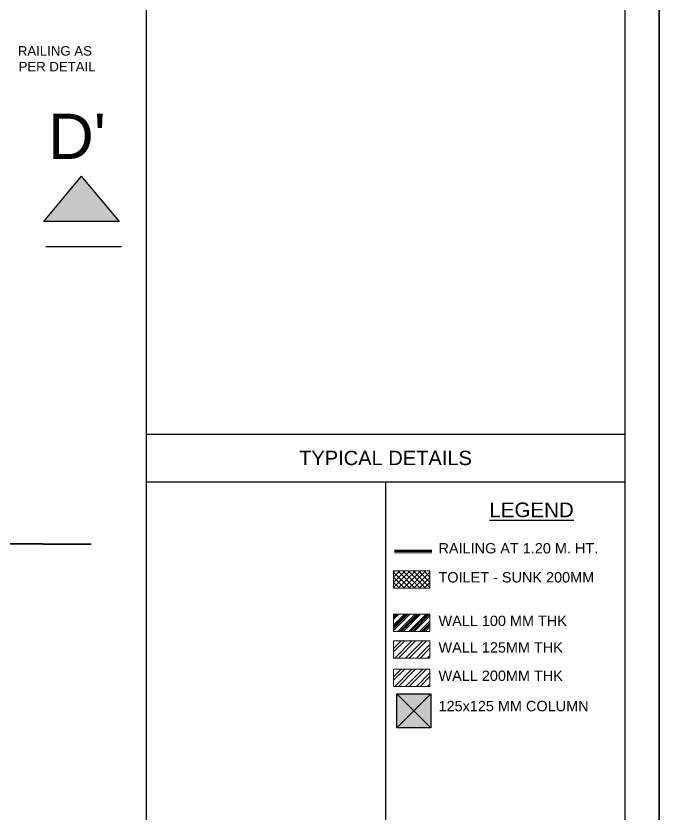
# Model space of a CAD drawing. Header units: metres. Extents: x 494 to 1845, y -666 to 1061.
# Drawn here: x 1548.59 to 1557.11, y 267.43 to 278 of the extents above; entities that cross this region are included whole.
import ezdxf
from ezdxf.enums import TextEntityAlignment as Align

# ---------------------------------------------------------------- set-up
doc = ezdxf.new("R2010")
doc.units = ezdxf.units.M
doc.header["$MEASUREMENT"] = 0
doc.linetypes.add('1', pattern=[0])
doc.linetypes.add('DASHDOTX2', pattern=[2, 1, -0.5, 0, -0.5])
for name, color, linetype, lineweight in [('01 WALL', 7, 'Continuous', 25), ('_B', 253, 'Continuous', 5), ('A-Wall Hatch', 8, 'Continuous', 9), ('ARCHITECTURAL COMMENTS', 2, 'Continuous', 30), ('VDA-HATCH', 8, 'Continuous', 9), ('VDA-RAILING', 25, 'Continuous', 5), ('VDA-WALL', 250, 'Continuous', 25)]:
    doc.layers.add(name, color=color, linetype=linetype, lineweight=lineweight)
for name, color, linetype in [('PLOT - SURVEY', 1, '1'), ('SHEET', 7, 'Continuous'), ('VDA_RAILING NOTE', 4, '1')]:
    doc.layers.add(name, color=color, linetype=linetype)
doc.styles.add('arial', font='arial.ttf', dxfattribs={"height": 0.3})
doc.styles.add('NAME PLATE', font='arial.ttf')
doc.styles.get("Standard").update_dxf_attribs({"font": 'arial.ttf'})

# ---------------------------------------------------------------- blocks, each defined once
blk = doc.blocks.new('zw$ADB1')
at = {"linetype": 'DASHDOTX2', "lineweight": 30}
blk.add_hatch(color=1, dxfattribs=at).paths.add_polyline_path([(0, 0), (0.5, 0.6), (1, 0)])
at = {"color": 1, "linetype": 'DASHDOTX2', "lineweight": 30}
for p, q in [((0, 0), (0.5, 0.6)), ((1, 0), (0.5, 0.6)), ((0, 0), (1, 0))]:
    blk.add_line(p, q, dxfattribs=at)
blk = doc.blocks.new('SADFASDFS')
at = {"color": 1, "linetype": 'DASHDOTX2', "lineweight": 30}
blk.add_line((64.852, 0.857), (-0.985, 0.857), dxfattribs=at)
at = {"color": 1, "linetype": 'DASHDOTX2', "lineweight": 30, "xscale": -1}
blk.add_blockref('zw$ADB1', (64.825, 1.194), dxfattribs=at)
at = {"insert": (64.646, 2.623), "char_height": 0.6, "width": 1.06935, "attachment_point": 3, "style": 'arial'}
blk.add_mtext("{\\C1;D'}", dxfattribs=at)
blk = doc.blocks.new('DAFASDFDFA')
h = blk.add_hatch(color=5)
h.dxf.hatch_style = 1
h.paths.add_polyline_path([(-1.584, 27.079), (-1.088, 27.079), (-1.088, 26.583), (-1.584, 26.583)])
at = {"layer": 'A-Wall Hatch', "linetype": 'Continuous', "lineweight": 5}
h = blk.add_hatch(dxfattribs=at)
h.set_pattern_fill('ANSI32', color=256, scale=0.298667)
h.set_pattern_definition([(45, (2.023, 27.02112), (-0.079196, 0.079196), []), (45, (2.0758, 27.02112), (-0.079196, 0.079196), [])])
h.paths.add_polyline_path([(-1.631, 27.853), (-1.631, 27.601), (-1.101, 27.601), (-1.101, 27.853)])
h = blk.add_hatch(dxfattribs=at)
h.set_pattern_fill('ANSI32', color=256, scale=0.298667)
h.set_pattern_definition([(45, (2.023, 26.60672), (-0.079196, 0.079196), []), (45, (2.0758, 26.60672), (-0.079196, 0.079196), [])])
h.paths.add_polyline_path([(-1.631, 27.438), (-1.631, 27.187), (-1.101, 27.187), (-1.101, 27.438)])
at = {"layer": 'VDA-HATCH'}
h = blk.add_hatch(dxfattribs=at)
h.set_pattern_fill('ANSI37', color=43, scale=0.43008, angle=90)
h.set_pattern_definition([(135, (-17781.6442, 2717.584714), (-0.03801404248, -0.03801404248), []), (225, (-17781.6442, 2717.584714), (0.03801404248, -0.03801404248), [])])
h.paths.add_polyline_path([(-1.631, 28.876), (-1.631, 28.624), (-1.101, 28.624), (-1.101, 28.876)])
at = {"layer": 'VDA-HATCH', "lineweight": 0}
h = blk.add_hatch(dxfattribs=at)
h.set_pattern_fill('ANSI34', color=256, scale=0.149333, angle=360)
h.set_pattern_definition([(45, (2.023, 26.57112), (-0.079196, 0.079196), []), (45, (2.0494, 26.57112), (-0.079196, 0.079196), []), (45, (2.0758, 26.57112), (-0.079196, 0.079196), []), (45, (2.1022, 26.57112), (-0.079196, 0.079196), [])])
h.paths.add_polyline_path([(-1.631, 28.242), (-1.631, 27.99), (-1.101, 27.99), (-1.101, 28.242)])
for p, q in [((-1.584, 26.583), (-1.088, 27.079)), ((-1.088, 26.583), (-1.584, 27.079))]:
    blk.add_line(p, q)
at = {"color": 5}
blk.add_lwpolyline([(-1.584, 27.079), (-1.088, 27.079), (-1.088, 26.583), (-1.584, 26.583)], close=True, dxfattribs=at)
at = {"layer": '01 WALL', "linetype": 'Continuous', "lineweight": 5}
for points in [[(-1.631, 28.242), (-1.101, 28.242), (-1.101, 27.99), (-1.631, 27.99)], [(-1.631, 27.853), (-1.101, 27.853), (-1.101, 27.601), (-1.631, 27.601)], [(-1.631, 27.438), (-1.101, 27.438), (-1.101, 27.187), (-1.631, 27.187)]]:
    blk.add_lwpolyline(points, close=True, dxfattribs=at)
at = {"layer": '_B', "color": 7, "linetype": 'Continuous', "lineweight": 5}
blk.add_lwpolyline([(-1.631, 28.876), (-1.101, 28.876), (-1.101, 28.624), (-1.631, 28.624)], close=True, dxfattribs=at)
at = {"layer": 'SHEET'}
for p, q in [((-5.25, 57.9), (-5.25, 0.5)), ((-5.25, 30.88), (1.75, 30.88)), ((-5.25, 30.18), (1.75, 30.18)), ((-1.75, 30.18), (-1.75, 20.474))]:
    blk.add_line(p, q, dxfattribs=at)
for points in [[(2.25, 58.4), (2.25, 0), (-102.633, 0), (-102.633, 58.4)], [(1.75, 57.9), (1.75, 0.5), (-102.133, 0.5), (-102.133, 57.9)]]:
    blk.add_lwpolyline(points, close=True, dxfattribs=at)
at = {"layer": 'VDA-RAILING'}
for p, q in [((-1.617, 29.181), (-1.073, 29.181, -1)), ((-1.617, 29.166), (-1.073, 29.166, -1)), ((-1.617, 29.159), (-1.073, 29.159, -1)), ((-1.617, 29.144), (-1.073, 29.144, -1))]:
    blk.add_line(p, q, dxfattribs=at)
at = {"layer": 'SHEET', "style": 'NAME PLATE'}
blk.add_text('TYPICAL DETAILS', height=0.21, dxfattribs=at).set_placement((-1.75, 30.53), align=Align.MIDDLE_CENTER)
for s, height, p in [('%%ULEGEND', 0.2148, (-0.231, 29.663)), ('RAILING AT 1.20 M. HT.', 0.1512, (-0.975, 29.133)), ('TOILET - SUNK 200MM', 0.1512, (-0.975, 28.708)), ('WALL 100 MM THK ', 0.1512, (-0.975, 28.071)), ('WALL 125MM THK ', 0.1512, (-0.975, 27.682)), ('WALL 200MM THK ', 0.1512, (-0.975, 27.267)), ('125x125 MM COLUMN', 0.1512, (-0.975, 26.824))]:
    blk.add_text(s, height=height, dxfattribs=at).set_placement(p)

msp = doc.modelspace()

# ---------------------------------------------------------------- linework, layer by layer
at = {"layer": 'PLOT - SURVEY', "color": 250, "linetype": 'Continuous', "lineweight": 40}
msp.add_lwpolyline([(1466.9333, 290.1068), (1466.5166, 284.5985), (1466.12, 282.2061), (1465.5621, 275.8302), (1465.4617, 272.8076), (1480.3076, 272.4881), (1513.1956, 271.2599), (1549.5916, 271.0083)], dxfattribs=at)
at = {"layer": 'VDA-WALL'}
msp.add_lwpolyline([(1462.167, 244.5134), (1557.1076, 244.5134), (1557.1076, 297.3774), (1462.167, 297.3774)], close=True, dxfattribs=at)

# ---------------------------------------------------------------- block references
at = {"layer": 'ARCHITECTURAL COMMENTS'}
msp.add_blockref('SADFASDFS', (1485.1385, 274.0869), dxfattribs=at)
at = {"layer": 'VDA-WALL', "xscale": 0.9052046613064094, "yscale": 0.9052046613064094, "zscale": 0.9052046613064094}
msp.add_blockref('DAFASDFDFA', (1555.0709, 244.5134), dxfattribs=at)

# ---------------------------------------------------------------- texts
at = {"layer": 'VDA_RAILING NOTE', "insert": (1549.6481, 277.271), "char_height": 0.125, "width": 1.289392, "attachment_point": 9}
msp.add_mtext('\\pt0;RAILING AS  PER DETAIL', dxfattribs=at)

doc.saveas('drawing.dxf')
